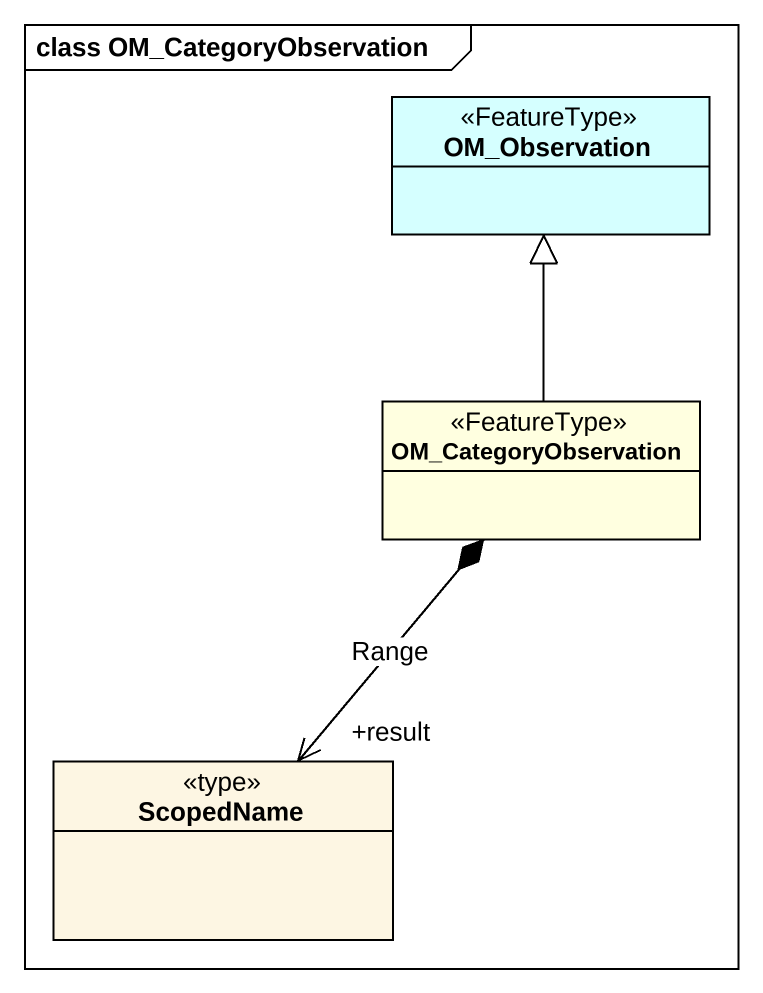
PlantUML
@startuml
mainframe class OM_CategoryObservation
hide circle
hide empty members
class OM_Observation <<FeatureType>> #D5FFFF
class OM_CategoryObservation <<FeatureType>> #FFFFE0
class ScopedName <<type>>
OM_CategoryObservation -up-|> OM_Observation
OM_CategoryObservation *--> "+result" ScopedName : Range
@enduml
